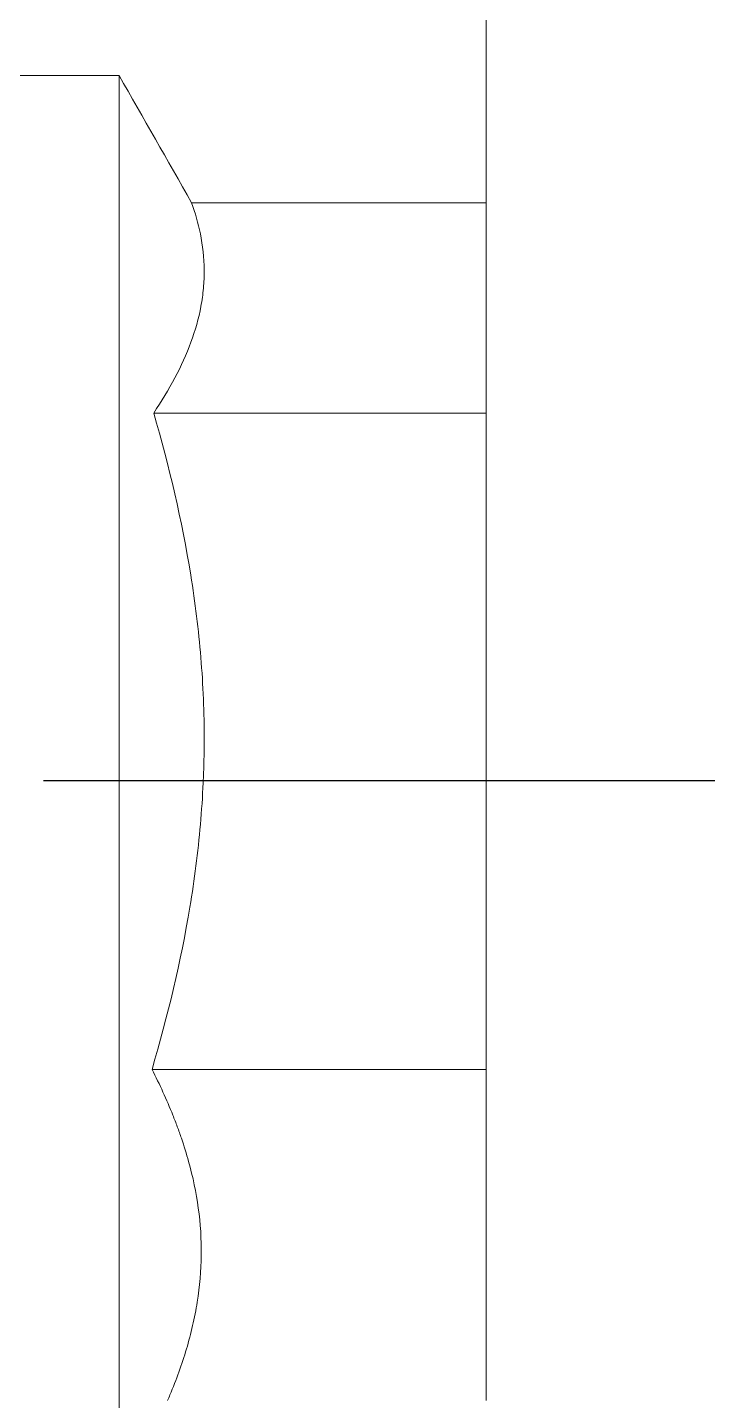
# Model space of a CAD drawing. Extents: x 10170 to 11010, y -16669 to -16075.
# Drawn here: x 10310.26 to 10317.42, y -16492.95 to -16478.5 of the extents above; entities that cross this region are included whole.
import ezdxf

# ---------------------------------------------------------------- set-up
doc = ezdxf.new("R2010")
doc.units = 0
doc.header["$MEASUREMENT"] = 0
doc.linetypes.add('CENTER2', pattern=[28.575, 19.05, -3.175, 3.175, -3.175])
doc.linetypes.add('HIDDEN2', pattern=[4.7625, 3.175, -1.5875])
doc.layers.add('1', color=4, linetype='HIDDEN2', lineweight=13)
doc.layers.add('5', color=2, linetype='CONTINUOUS', lineweight=9)
doc.layers.add('CENTER', color=1, linetype='CENTER2')
doc.styles.add('ROMANS', font='Gulim.ttf')
doc.dimstyles.new('STANDARD$7', dxfattribs={"dimtxt": 3.5, "dimasz": 2.5, "dimexe": 0.3, "dimexo": 0.5, "dimgap": 0.8, "dimtad": 3, "dimlfac": 0.5, "dimdsep": 46, "dimtxsty": 'ROMANS', "dimcen": 0, "dimclrd": 2, "dimclre": 2, "dimclrt": 4, "dimadec": 0, "dimazin": 0, "dimtfac": 1, "dimtmove": 0, "dimatfit": 3, "dimfxl": 0, "dimtolj": 1, "dimarcsym": 0})

msp = doc.modelspace()

# ---------------------------------------------------------------- linework, layer by layer
at = {"layer": '1', "color": 7, "linetype": 'Continuous', "lineweight": 18}
for p, q in [((10315.0905, -16474.47181), (10315.0905, -16480.3415)), ((10311.22447, -16479.0012), (10303.5905, -16479.0012)), ((10311.22447, -16493.8452), (10311.22447, -16479.00124)), ((10315.0905, -16480.3415), (10311.98852, -16480.3415)), ((10315.0905, -16480.34152), (10315.0905, -16482.55497)), ((10311.58971, -16482.55497), (10315.0905, -16482.55497)), ((10315.0905, -16482.55497), (10315.0905, -16489.46382)), ((10311.57204, -16489.46382), (10315.0905, -16489.46382)), ((10315.0905, -16489.46382), (10315.0905, -16492.94958))]:
    msp.add_line(p, q, dxfattribs=at)
msp.add_open_spline([(10311.98852, -16480.3415), (10311.73437, -16479.89443), (10311.47959, -16479.44772), (10311.22447, -16479.0012)], degree=3, dxfattribs=at)
for points, knots in [([(10311.98853, -16480.34154), (10312.02735, -16480.44963), (10312.05827, -16480.55823), (10312.10598, -16480.79369), (10312.11975, -16480.92074), (10312.12111, -16481.08057), (10312.12059, -16481.11259), (10312.11795, -16481.17673), (10312.11584, -16481.20877), (10312.10717, -16481.30468), (10312.09827, -16481.36839), (10312.06259, -16481.55891), (10312.02682, -16481.68508), (10311.88789, -16482.06132), (10311.75323, -16482.30917), (10311.58971, -16482.55497)], [0, 0, 0, 0, 0.14739406, 0.14739406, 0.31791525, 0.31791525, 0.36054555, 0.36054555, 0.40317584, 0.40317584, 0.48843644, 0.48843644, 0.65895762, 0.65895762, 1, 1, 1, 1]), ([(10311.58971, -16482.55497), (10311.75304, -16483.11919), (10311.8874, -16483.68757), (10312.02612, -16484.54913), (10312.06187, -16484.83783), (10312.10962, -16485.41861), (10312.12161, -16485.71071), (10312.12069, -16486.0781), (10312.11971, -16486.1517), (10312.11617, -16486.2991), (10312.10849, -16486.51981), (10312.09381, -16486.73934), (10312.05555, -16487.17691), (10312.01815, -16487.46663), (10311.87469, -16488.33057), (10311.73754, -16488.89957), (10311.57204, -16489.46382)], [0, 0, 0, 0, 0.25, 0.25, 0.375, 0.375, 0.5, 0.5, 0.53125, 0.53125, 0.5625, 0.625, 0.625, 0.75, 0.75, 1, 1, 1, 1]), ([(10311.57204, -16489.46382), (10311.65237, -16489.62266), (10311.72591, -16489.78298), (10311.80715, -16489.98569), (10311.82284, -16490.02631), (10311.85302, -16490.10756), (10311.89649, -16490.22951), (10311.93434, -16490.35167), (10312.00204, -16490.5963), (10312.03644, -16490.75981), (10312.08149, -16491.08773), (10312.09211, -16491.25215), (10312.08849, -16491.58196), (10312.07424, -16491.74734), (10312.04117, -16491.95466), (10312.0338, -16491.99614), (10312.01765, -16492.07878), (10311.99128, -16492.20241), (10311.95873, -16492.32508), (10311.88606, -16492.56923), (10311.82752, -16492.73042), (10311.75243, -16492.91008), (10311.74404, -16492.92982), (10311.73553, -16492.94955)], [0, 0, 0, 0, 0.14037795, 0.14037795, 0.17547244, 0.17547244, 0.21056693, 0.28075591, 0.28075591, 0.42113386, 0.42113386, 0.56151182, 0.56151182, 0.70188977, 0.70188977, 0.73698426, 0.73698426, 0.77207875, 0.84226773, 0.84226773, 0.98264568, 0.98264568, 1, 1, 1, 1])]:
    msp.add_open_spline(points, degree=3, knots=knots, dxfattribs=at)
at = {"layer": 'CENTER', "color": 1, "linetype": 'CENTER2'}
msp.add_line((10310.43055, -16486.42325), (10345.32917, -16486.42325), dxfattribs=at)

# ---------------------------------------------------------------- leaders
at = {"layer": '5', "annotation_type": 0, "has_hookline": 1, "hookline_direction": 1, "text_width": 78.39814}
msp.add_leader([(10325.2133, -16485.46086), (10313.71158, -16445.01526), (10311.21158, -16445.01526)], dimstyle='STANDARD$7', override={"dimgap": 0.8, "dimtad": 0}, dxfattribs=at)

doc.saveas('drawing.dxf')
